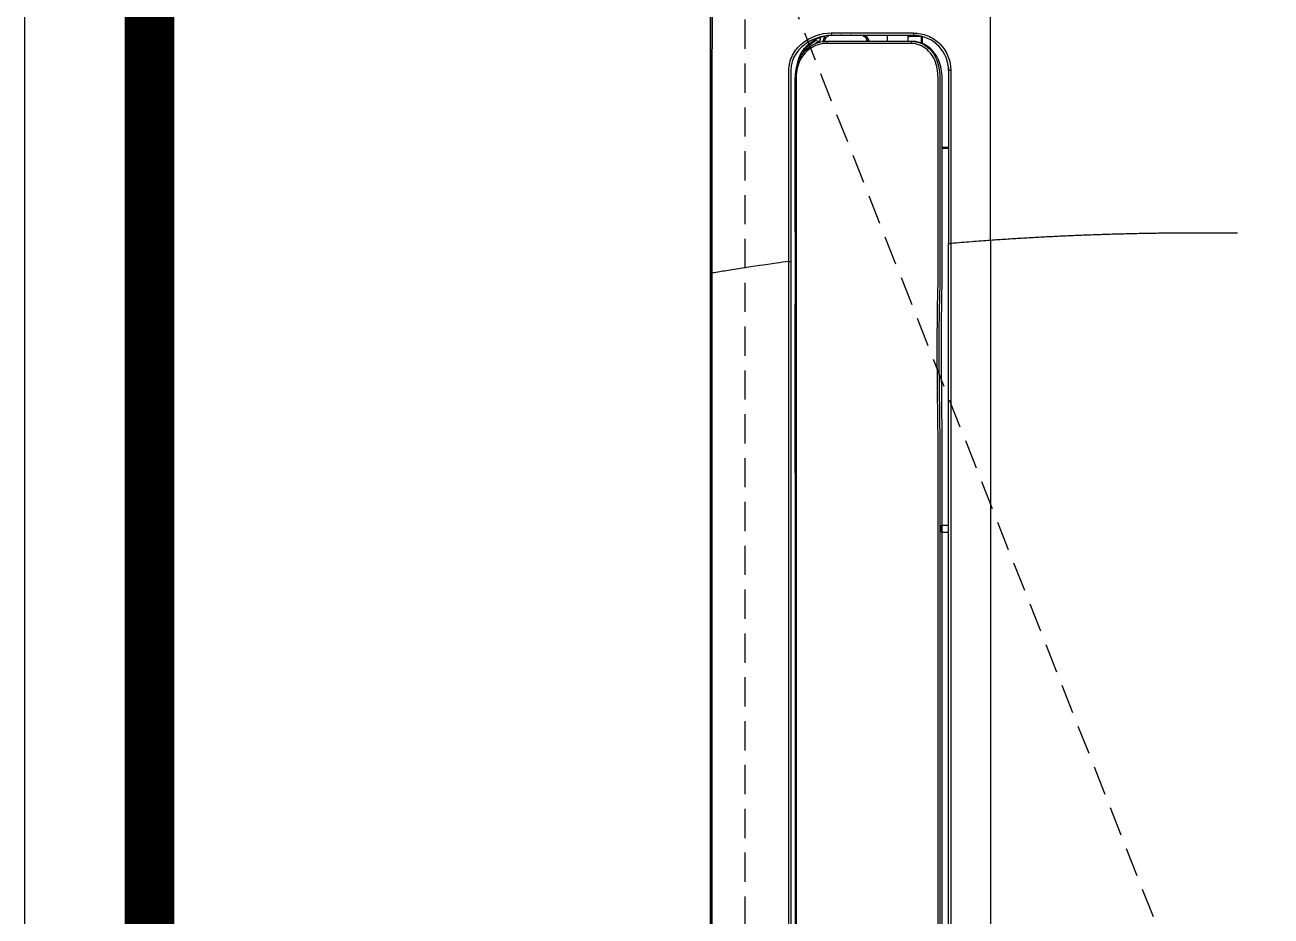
# Model space of a CAD drawing. Header units: inches. Extents: x -53835 to 52744, y -79586 to -50910.
# Drawn here: x -5539.4 to -5039.4, y -55354.6 to -54997.3 of the extents above; entities that cross this region are included whole.
import ezdxf

# ---------------------------------------------------------------- set-up
doc = ezdxf.new("R2010")
doc.units = ezdxf.units.IN
doc.header["$LTSCALE"] = 50
doc.header["$MEASUREMENT"] = 0
doc.linetypes.add('HID', pattern=[2.5, 1.5, -1])
doc.linetypes.add('HIDDEN', pattern=[0.375, 0.25, -0.125])
doc.layers.add('06-LIGHT', color=4, linetype='Continuous')

# ---------------------------------------------------------------- blocks, each defined once
blk = doc.blocks.new('*U255')
at = {"color": 8}
for p, q in [((1012.7, 479.97), (207.18, 479.97)), ((207.18, 479.78), (1012.7, 479.78)), ((1012.7, 479.29), (207.18, 479.29)), ((1012.7, 479.78), (1012.7, 479.97)), ((1012.7, 479.29), (1012.7, 479.78)), ((1112.41, 434.49), (1111.51, 434.04)), ((1111.7, 431.74), (1111.7, 431.44)), ((1111.82, 431.44), (1112.48, 431.44)), ((1112.48, 430.94), (1111.86, 430.94)), ((1112.48, 430.94), (1112.48, 431.44)), ((1114.48, 423.99), (1114.78, 423.99)), ((1114.78, 419.99), (1114.48, 419.99)), ((1111.94, 413.04), (1112.48, 413.04)), ((1112.48, 412.54), (1111.94, 412.54)), ((1112.48, 413.04), (1112.48, 412.54)), ((1114.44, 404.24), (1111.94, 404.24)), ((1111.94, 395.24), (1114.44, 395.24)), ((1113.94, 389.66), (1113.94, 394.66)), ((1110.96, 389.66), (1113.94, 389.66)), ((1113.94, 389.3), (1113.94, 389.66)), ((1113.94, 389.3), (1110.8, 389.3)), ((902.07, 380.98), (905.07, 380.98)), ((902.07, 380.98), (902.07, 378)), ((905.07, 380.98), (905.07, 378)), ((1066.14, 377.95), (1066.14, 380.77)), ((1066.64, 380.77), (1066.64, 377.95)), ((194.4, 378), (1025.49, 378)), ((1025.47, 377.02), (194.4, 377.02)), ((1099.94, 377.95), (1100.59, 377.95)), ((1026.79, 360), (193.09, 360))]:
    blk.add_line(p, q, dxfattribs=at)
at = {"color": 1, "linetype": 'HIDDEN'}
blk.add_line((39.94, 14.99), (1179.94, 464.99), dxfattribs=at)
blk.add_lwpolyline([(1179.94, 464.99), (1179.94, 14.99), (39.94, 14.99), (39.94, 464.99)], close=True, dxfattribs=at)
at = {"color": 8, "extrusion": (0, 0, -1)}
for centre, radius, start, end in [((-1099.45, 428), 14.5, 123.3582, 153.4012), ((-1113.3, 434.94), 2, 270, 333.4012), ((-1111.7, 429.24), 2.5, 90, 121.8375), ((-1112.48, 429.44), 2, 90, 136.0476), ((-1111.7, 414.64), 2.5, 230.8007, 270), ((-1112.48, 414.54), 2, 180, 270)]:
    blk.add_arc(centre, radius, start, end, dxfattribs=at)
at = {"color": 8}
for centre, radius, start, end in [((1099.45, 428), 13.5, 26.5988, 31.903), ((1113.3, 434.94), 0.5, 206.5988, 270), ((1111.7, 429.24), 2.2, 86.9878, 90), ((1112.48, 429.44), 1.5, 0, 90), ((1111.7, 414.64), 2.2, 270, 287.0747), ((1112.48, 414.54), 1.5, 270, 0), ((1114.94, 394.66), 1, 135, 180)]:
    blk.add_arc(centre, radius, start, end, dxfattribs=at)
for centre, major_axis, ratio, start_param, end_param in [((1102.74, 446.21), (-0.5, 0), 0.595918, 0, 1.449973), ((1110.94, 430), (1, 0), 0.211564, 0, 1.531745), ((1110.94, 394), (1, 0), 0.091087, 0, 1.524136), ((1115.44, 393), (-1, 0), 0.07156, 4.657594, 6.336089), ((1099.44, 377), (0, 1), 0.039572, 4.743067, 6.253409)]:
    blk.add_ellipse(centre, major_axis=major_axis, ratio=ratio, start_param=start_param, end_param=end_param, dxfattribs=at)
for points, knots in [([(1145.54, 479.97), (1141.5, 479.97), (1137.45, 479.97), (1117.21, 479.97), (1101.02, 479.97), (1068.63, 479.97), (1052.44, 479.97), (1034.35, 479.97), (1032.45, 479.97), (1024.6, 479.97), (1018.65, 479.97), (1012.7, 479.97)], [0, 0, 0, 0, 0.091413, 0.091413, 0.457066, 0.457066, 0.822718, 0.822718, 0.865652, 0.865652, 1, 1, 1, 1]), ([(1012.82, 479.78), (1028.72, 479.78), (1044.63, 479.78), (1068.63, 479.78), (1076.73, 479.79), (1101.02, 479.79), (1117.21, 479.79), (1137.45, 479.79), (1141.5, 479.79), (1145.54, 479.79)], [0, 0, 0, 0, 0.359547, 0.359547, 0.542533, 0.542533, 0.908507, 0.908507, 1, 1, 1, 1]), ([(1145.54, 479.2), (1144.88, 479.2), (1144.21, 479.2), (1140.88, 479.21), (1138.21, 479.21), (1124.88, 479.23), (1114.21, 479.24), (1092.88, 479.27), (1082.21, 479.27), (1067.88, 479.28), (1064.21, 479.28), (1044.63, 479.29), (1028.72, 479.29), (1012.82, 479.29)], [0, 0, 0, 0, 0.015068, 0.015068, 0.075342, 0.075342, 0.316436, 0.316436, 0.557531, 0.557531, 0.640454, 0.640454, 1, 1, 1, 1]), ([(1017.81, 446.37), (1017.56, 448.15), (1016.61, 454.85), (1015.28, 463.83), (1014.03, 471.81), (1013.32, 476.17), (1013.02, 478.18), (1012.85, 479.29)], [0, 0, 0, 0, 0.156855, 0.590086, 0.806736, 0.893396, 1, 1, 1, 1]), ([(202.07, 446.37), (210.7, 446.36), (219.34, 446.37), (234.17, 446.37), (240.37, 446.37), (252.76, 446.37), (258.96, 446.37), (277.55, 446.37), (289.94, 446.37), (308.53, 446.37), (314.73, 446.37), (327.12, 446.37), (333.32, 446.37), (351.91, 446.37), (364.31, 446.37), (382.9, 446.37), (389.09, 446.37), (401.49, 446.37), (407.68, 446.37), (420.08, 446.37), (426.28, 446.37), (444.87, 446.37), (457.26, 446.37), (475.85, 446.37), (742.05, 446.37), (754.44, 446.37), (760.64, 446.37), (779.23, 446.37), (791.62, 446.37), (810.21, 446.37), (816.41, 446.37), (828.81, 446.37), (835, 446.37), (853.59, 446.37), (865.99, 446.37), (884.58, 446.37), (890.78, 446.37), (903.17, 446.37), (909.37, 446.37), (921.76, 446.37), (927.96, 446.37), (946.55, 446.37), (958.94, 446.37), (977.53, 446.37), (983.73, 446.37), (996.12, 446.37), (1002.32, 446.37), (1011.62, 446.37), (1014.71, 446.37), (1017.81, 446.37)], [0, 0, 0, 0, 0.046607, 0.046607, 0.08006, 0.08006, 0.113512, 0.113512, 0.180417, 0.180417, 0.213869, 0.213869, 0.247322, 0.247322, 0.314226, 0.314226, 0.347679, 0.347679, 0.381131, 0.381131, 0.414583, 0.414583, 0.481488, 0.481488, 0.514941, 0.514941, 0.548393, 0.548393, 0.615298, 0.615298, 0.64875, 0.64875, 0.682202, 0.682202, 0.749107, 0.749107, 0.78256, 0.78256, 0.816012, 0.816012, 0.849464, 0.849464, 0.916369, 0.916369, 0.949821, 0.949821, 0.983274, 0.983274, 1, 1, 1, 1]), ([(1017.81, 445.48), (1014.71, 445.48), (1011.62, 445.48), (1002.32, 445.48), (996.12, 445.48), (983.73, 445.48), (977.53, 445.48), (958.94, 445.48), (946.55, 445.48), (927.96, 445.48), (921.76, 445.48), (909.37, 445.48), (903.17, 445.48), (890.78, 445.48), (884.58, 445.48), (865.99, 445.49), (853.59, 445.49), (835, 445.49), (828.81, 445.49), (816.41, 445.48), (810.21, 445.48), (791.62, 445.48), (779.23, 445.48), (760.64, 445.48), (754.44, 445.48), (742.05, 445.48), (475.85, 445.48), (457.26, 445.48), (444.87, 445.48), (426.28, 445.49), (420.08, 445.49), (407.68, 445.49), (401.49, 445.49), (389.09, 445.49), (382.9, 445.49), (364.31, 445.49), (351.91, 445.49), (333.32, 445.49), (327.12, 445.49), (314.73, 445.49), (308.53, 445.49), (289.94, 445.48), (277.55, 445.48), (258.96, 445.48), (252.76, 445.48), (240.37, 445.48), (234.17, 445.48), (219.34, 445.49), (210.71, 445.48), (202.08, 445.48)], [0, 0, 0, 0, 0.016728, 0.016728, 0.05018, 0.05018, 0.083633, 0.083633, 0.150538, 0.150538, 0.183991, 0.183991, 0.217444, 0.217444, 0.250897, 0.250897, 0.317803, 0.317803, 0.351255, 0.351255, 0.384708, 0.384708, 0.451614, 0.451614, 0.485067, 0.485067, 0.51852, 0.51852, 0.585425, 0.585425, 0.618878, 0.618878, 0.652331, 0.652331, 0.685784, 0.685784, 0.752689, 0.752689, 0.786142, 0.786142, 0.819595, 0.819595, 0.886501, 0.886501, 0.919954, 0.919954, 0.953407, 0.953407, 1, 1, 1, 1]), ([(371.17, 443.58), (452.63, 443.58), (794.09, 443.58), (916.28, 443.58), (957.01, 443.6), (1018.1, 443.58), (1038.47, 443.59), (1069.01, 443.59), (1079.18, 443.6), (1091.91, 443.6), (1094.45, 443.66), (1099.54, 443.49), (1102.08, 442.97), (1106.57, 440.78), (1108.54, 439.13), (1111.24, 434.97), (1111.94, 432.5), (1111.94, 430)], [0, 0, 0, 0, 0.5, 0.5, 0.75, 0.75, 0.875, 0.875, 0.9375, 0.9375, 0.953125, 0.953125, 0.96875, 0.96875, 0.984375, 0.984375, 1, 1, 1, 1]), ([(1110.98, 430.21), (1110.98, 432.71), (1110.22, 435.17), (1107.41, 439.27), (1105.38, 440.89), (1101.93, 442.41), (1100.7, 442.77), (1098.22, 443.18), (1096.95, 443.22), (1093.14, 443.23), (1090.6, 443.22), (1077.92, 443.22), (1067.77, 443.21), (1037.31, 443.2), (1017.01, 443.2), (956.08, 443.21), (915.47, 443.2), (793.63, 443.21), (452.4, 443.21), (371.17, 443.21)], [0, 0, 0, 0, 0.015625, 0.015625, 0.03125, 0.03125, 0.039062, 0.039062, 0.046875, 0.046875, 0.0625, 0.0625, 0.125, 0.125, 0.25, 0.25, 0.5, 0.5, 1, 1, 1, 1]), ([(1017.81, 446.37), (1035.94, 446.37), (1054.08, 446.38), (1076.74, 446.37), (1081.27, 446.37), (1088.07, 446.37), (1090.34, 446.38), (1094.87, 446.38), (1097.13, 446.42), (1101.66, 446.34), (1103.93, 445.81), (1107.97, 443.77), (1109.72, 442.28), (1113.99, 437.05), (1115.47, 432.68), (1115.49, 428.19)], [0, 0, 0, 0, 0.5, 0.5, 0.625, 0.625, 0.6875, 0.6875, 0.75, 0.75, 0.8125, 0.8125, 0.875, 0.875, 1, 1, 1, 1]), ([(1114.44, 428), (1114.43, 432.36), (1112.9, 436.76), (1108.63, 441.95), (1106.86, 443.4), (1103.83, 444.79), (1102.77, 445.13), (1100.54, 445.52), (1099.42, 445.51), (1089.36, 445.45), (1080.42, 445.49), (1053.59, 445.49), (1035.7, 445.49), (1017.81, 445.48)], [0, 0, 0, 0, 0.125, 0.125, 0.1875, 0.1875, 0.21875, 0.21875, 0.25, 0.25, 0.5, 0.5, 1, 1, 1, 1]), ([(1102.36, 442.71), (1103.3, 442.53), (1106.14, 441.68), (1110.32, 438.9), (1113.1, 434.72), (1113.97, 431.88), (1114.16, 430.91), (1114.16, 430.9)], [0, 0, 0, 0, 0.160215, 0.495467, 0.830718, 0.998344, 1, 1, 1, 1]), ([(371.17, 382.51), (452.2, 382.51), (793.24, 382.51), (894.53, 382.5), (914.79, 382.49), (945.18, 382.48), (955.31, 382.67), (975.56, 382.86), (985.69, 382.89), (998.35, 382.72), (1000.89, 382.69), (1005.95, 382.56), (1008.48, 382.47), (1016.08, 382.52), (1021.14, 382.49), (1036.33, 382.51), (1046.46, 382.51), (1066.72, 382.51), (1076.84, 382.51), (1089.5, 382.52), (1092.03, 382.52), (1095.82, 382.52), (1097.09, 382.49), (1099.61, 382.7), (1100.86, 382.92), (1104.44, 384.02), (1106.69, 385.31), (1110.04, 389.12), (1110.99, 391.55), (1110.99, 394.09)], [0, 0, 0, 0, 0.5, 0.5, 0.625, 0.625, 0.6875, 0.6875, 0.75, 0.75, 0.765625, 0.765625, 0.78125, 0.78125, 0.8125, 0.8125, 0.875, 0.875, 0.9375, 0.9375, 0.953125, 0.953125, 0.960937, 0.960937, 0.96875, 0.96875, 0.984375, 0.984375, 1, 1, 1, 1]), ([(1111.94, 394), (1111.94, 391.49), (1111.07, 388.97), (1107.87, 385.07), (1105.66, 383.68), (1100.96, 382.01), (1098.4, 381.75), (1093.32, 381.79), (1090.79, 381.78), (1078.1, 381.77), (1067.94, 381.77), (1047.63, 381.77), (1037.48, 381.77), (1022.24, 381.76), (1017.16, 381.78), (1007.01, 381.73), (1001.93, 381.96), (986.7, 382.2), (976.54, 382.18), (956.22, 381.97), (946.06, 381.75), (915.59, 381.75), (895.27, 381.76), (793.7, 381.77), (452.43, 381.77), (371.17, 381.77)], [0, 0, 0, 0, 0.015625, 0.015625, 0.03125, 0.03125, 0.046875, 0.046875, 0.0625, 0.0625, 0.125, 0.125, 0.1875, 0.1875, 0.21875, 0.21875, 0.25, 0.25, 0.3125, 0.3125, 0.375, 0.375, 0.5, 0.5, 1, 1, 1, 1]), ([(371.17, 380.77), (452.5, 380.77), (793.84, 380.77), (895.51, 380.76), (915.85, 380.75), (946.35, 380.75), (956.52, 380.9), (976.85, 381.05), (987.02, 381.06), (1002.27, 380.89), (1007.35, 380.74), (1017.52, 380.78), (1022.6, 380.75), (1037.85, 380.77), (1048.02, 380.77), (1068.35, 380.77), (1078.51, 380.78), (1091.22, 380.78), (1093.76, 380.76), (1097.56, 380.81), (1098.83, 380.88), (1101.33, 381.34), (1102.58, 381.71), (1106.08, 383.21), (1108.18, 384.76), (1110.42, 387.88), (1110.98, 389.01), (1111.75, 391.43), (1111.94, 392.73), (1111.94, 394)], [0, 0, 0, 0, 0.5, 0.5, 0.625, 0.625, 0.6875, 0.6875, 0.75, 0.75, 0.78125, 0.78125, 0.8125, 0.8125, 0.875, 0.875, 0.9375, 0.9375, 0.953125, 0.953125, 0.960938, 0.960938, 0.96875, 0.96875, 0.984375, 0.984375, 0.992188, 0.992188, 1, 1, 1, 1]), ([(1099.44, 378), (1103.21, 378), (1106.92, 379.47), (1112.69, 384.83), (1114.46, 388.91), (1114.44, 393)], [0, 0, 0, 0, 0.477397, 0.477397, 1, 1, 1, 1]), ([(1115.5, 393.07), (1115.5, 390.96), (1115.08, 388.88), (1113.48, 385), (1112.29, 383.22), (1107.87, 378.78), (1103.72, 377.03), (1099.48, 377.03)], [0, 0, 0, 0, 0.25, 0.25, 0.5, 0.5, 1, 1, 1, 1]), ([(1026.79, 360), (1026.59, 362.73), (1026.18, 368.4), (1025.71, 374.07), (1025.47, 377.02)], [0, 0, 0, 0, 0.480429, 1, 1, 1, 1]), ([(1026.79, 360), (1034.87, 360), (1051.02, 360), (1075.24, 360), (1099.46, 360), (1123.66, 360), (1147.83, 360), (1171.96, 360), (1192.01, 360), (1206, 360), (1212.72, 360), (1215.44, 360), (1216.17, 360)], [0, 0, 0, 0, 0.127521, 0.255042, 0.382563, 0.510084, 0.637605, 0.765126, 0.892647, 0.956407, 0.988287, 1, 1, 1, 1])]:
    blk.add_open_spline(points, degree=3, knots=knots, dxfattribs=at)
for points, degree in [([(1012.7, 479.78), (1012.74, 479.78), (1012.78, 479.78), (1012.82, 479.78)], 3), ([(1012.85, 479.29), (1012.8, 479.29), (1012.75, 479.29), (1012.7, 479.29)], 3), ([(1012.83, 479.29), (1012.83, 479.57), (1012.83, 479.77), (1012.83, 479.78)], 3), ([(1017.81, 446.37), (1017.81, 446.07), (1017.81, 445.73), (1017.81, 445.48)], 3), ([(1110.99, 394.09), (1110.99, 406.24), (1110.98, 418.29), (1110.98, 430.21)], 3), ([(1111.94, 430), (1111.94, 418.12), (1111.94, 406.11), (1111.94, 394)], 3), ([(1115.49, 428.19), (1114.95, 428.19), (1114.44, 428.1), (1114.44, 428)], 3), ([(1114.44, 393), (1114.44, 404.75), (1114.44, 416.42), (1114.44, 428)], 3), ([(1115.49, 428.19), (1115.49, 416.58), (1115.5, 404.85), (1115.5, 393.07)], 3), ([(1025.49, 378), (1025.49, 377.99), (1025.49, 377.53), (1025.49, 377.02)], 3), ([(1099.48, 377.03), (1074.83, 377.03), (1050.16, 377.02), (1025.49, 377.02)], 3), ([(1099.44, 378), (1074.83, 378), (1050.2, 378), (1025.57, 378)], 3), ([(1029.85, 254.41), (1030.49, 307.21), (1026.79, 360)], 2)]:
    blk.add_open_spline(points, degree=degree, dxfattribs=at)
blk = doc.blocks.new('acqkd')
at = {"layer": '06-LIGHT', "xscale": 0.9375580759604136, "yscale": 0.9375580759604136, "zscale": 0.9375580759604136, "rotation": 359.9999999999999}
blk.add_blockref('*U255', (1570160.06, 1746418.47), dxfattribs=at)

msp = doc.modelspace()

# ---------------------------------------------------------------- linework, layer by layer
at = {"layer": '06-LIGHT'}
msp.add_line((-5539.369, -57657.002), (-5539.369, -53292.002), dxfattribs=at)
at = {"layer": '06-LIGHT', "color": 10, "linetype": 'HID', "const_width": 20}
msp.add_lwpolyline([(-5489.369, -57657.002), (-5489.369, -53292.002)], dxfattribs=at)

# ---------------------------------------------------------------- block references
at = {"color": 0, "rotation": 89.99999999999999}
msp.add_blockref('acqkd', (1741604.104, -1626206.416), dxfattribs=at)

doc.saveas('drawing.dxf')
